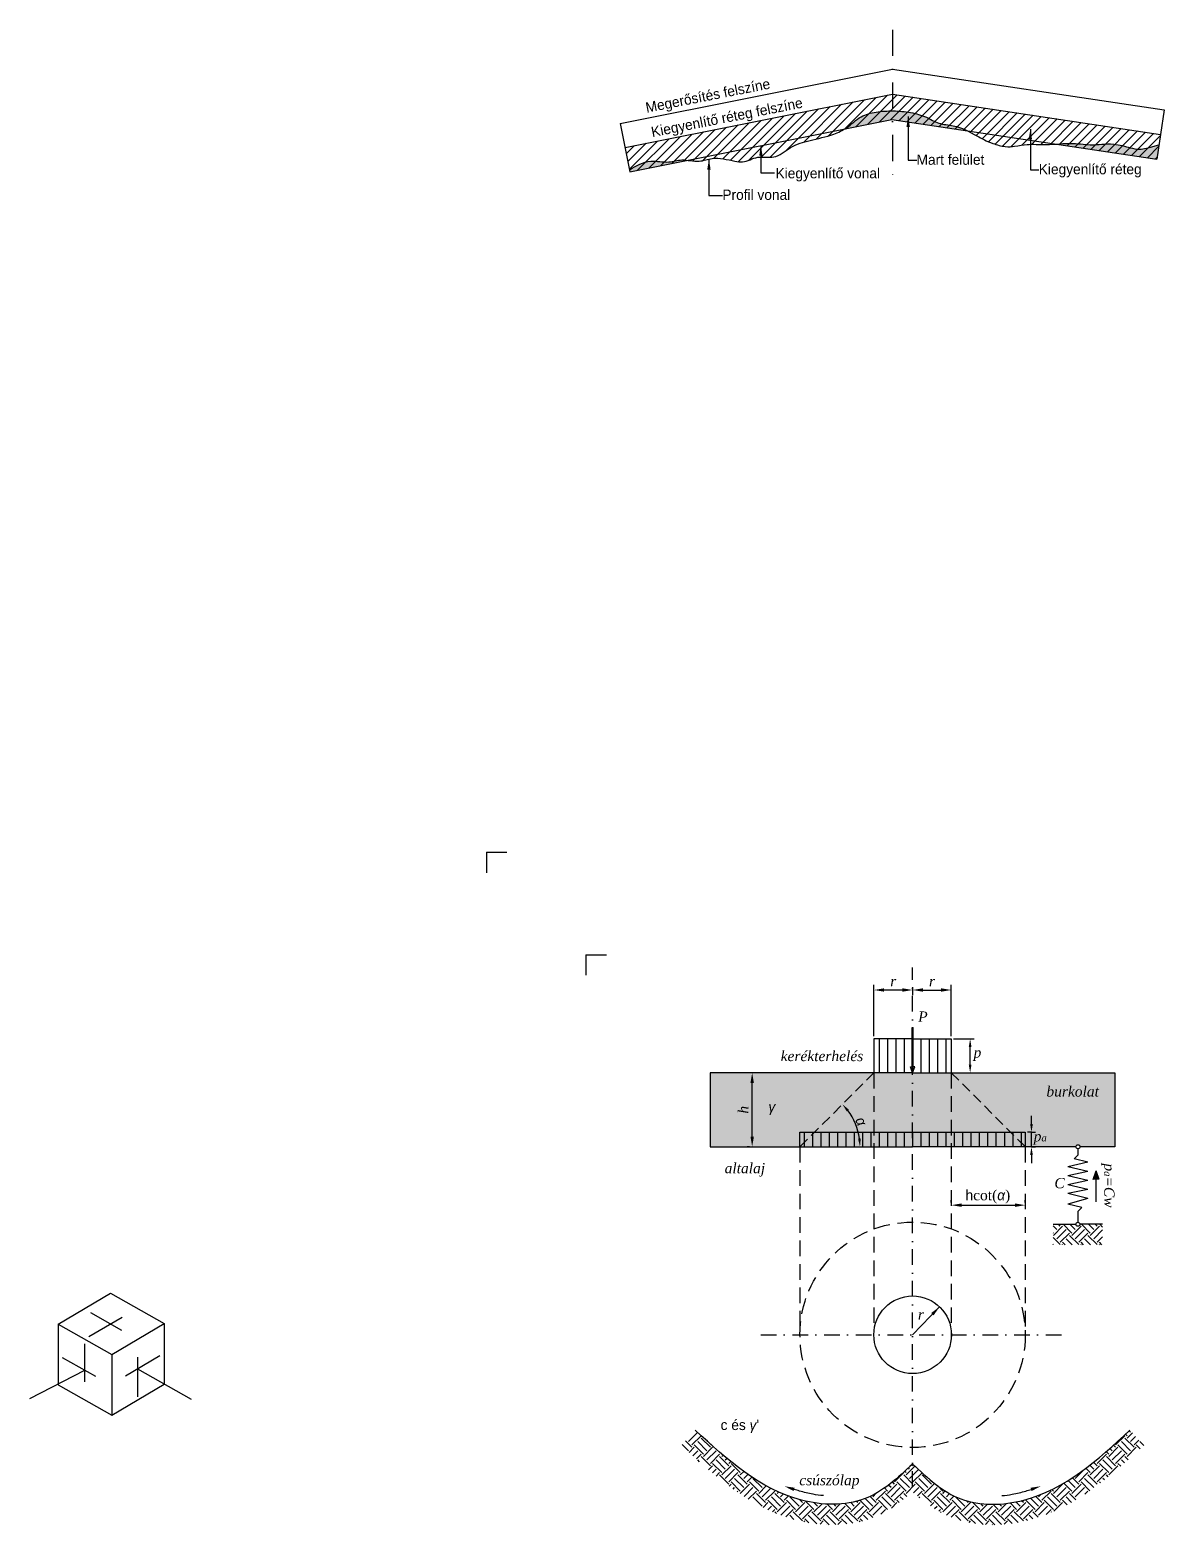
# Model space of a CAD drawing. Header units: millimetres. Extents: x 9 to 961, y -258 to 565.
# Drawn here: x 9.2 to 285.7, y 200.5 to 564.9 of the extents above; entities that cross this region are included whole.
import ezdxf

# ---------------------------------------------------------------- set-up
doc = ezdxf.new("R2010")
doc.units = ezdxf.units.MM
doc.linetypes.add('PONTVONAL', pattern=[25.4, 12.7, -6.35, 0, -6.35])
doc.linetypes.add('SZAGGATOTT', pattern=[19.05, 12.7, -6.35])
doc.layers.get('0').update_dxf_attribs({"plot": 0})
for name, color, linetype in [('Sraff', 2, 'Continuous'), ('Szurke_sraff', 254, 'Continuous'), ('Tengely', 1, 'PONTVONAL'), ('Text', 2, 'Continuous'), ('Vonal_025', 4, 'Continuous'), ('Vonal_035', 2, 'Continuous'), ('Vonal_050', 3, 'Continuous'), ('Vonal_070', 6, 'Continuous'), ('Vonal_sz_025', 4, 'SZAGGATOTT'), ('Vonal_sz_035', 2, 'SZAGGATOTT')]:
    doc.layers.add(name, color=color, linetype=linetype)
doc.styles.add('TextCS', font='SCHLBKI.TTF', dxfattribs={"height": 2.5})
doc.dimstyles.new('Saját', dxfattribs={"dimtxt": 2.5, "dimasz": 2.5, "dimexe": 1.25, "dimexo": 0.625, "dimtad": 1, "dimtxsty": 'TextCS', "dimcen": 2.5, "dimclrd": 256, "dimadec": 0, "dimazin": 0, "dimtfac": 1, "dimtmove": 0, "dimatfit": 3, "dimfxl": 1, "dimlwd": -1, "dimarcsym": 0})
pattern_1 = [(90, (78.2042, 132.9742), (-2.032, 1e-16), [])]

msp = doc.modelspace()

# ---------------------------------------------------------------- hatches: boundary and pattern name
at = {"layer": 'Sraff'}
h = msp.add_hatch(dxfattribs=at)
h.set_pattern_fill('LINE', color=256, scale=0.64, angle=90, style=0)
h.set_pattern_definition(pattern_1)
h.paths.add_polyline_path([(233.86, 318.99), (224.42, 318.99), (224.42, 310.71), (233.86, 310.71)])
h.paths.add_polyline_path([(224.42, 318.99), (214.98, 318.99), (214.98, 310.71), (224.42, 310.71)])
h = msp.add_hatch(dxfattribs=at)
h.set_pattern_fill('LINE', color=256, scale=0.64, angle=90, style=0)
h.set_pattern_definition(pattern_1)
h.paths.add_polyline_path([(224.42, 292.69), (224.42, 296.25), (200.52, 296.25), (196.96, 292.69)])
h.paths.add_polyline_path([(200.52, 296.25), (196.96, 296.25), (196.96, 292.69)], flags=17)
h.paths.add_polyline_path([(224.42, 296.25), (224.42, 292.69), (251.88, 292.69), (248.32, 296.25)])
h.paths.add_polyline_path([(251.88, 296.25), (248.32, 296.25), (251.88, 292.69)])
h = msp.add_hatch(dxfattribs=at)
h.set_pattern_fill('EARTH', color=256, scale=0.5, angle=45, style=0)
h.paths.add_polyline_path([(270.74, 273.8), (265.2, 273.8, -1), (264.22, 273.8), (258.68, 273.8), (258.68, 268.8), (270.74, 268.8)])
h = msp.add_hatch(dxfattribs=at)
h.set_pattern_fill('EARTH', color=256, scale=0.5, angle=45, style=0)
edge = h.paths.add_edge_path()
edge.add_spline(control_points=[(277.4, 223.62), (269.54, 216.41), (257.79, 205.63), (235.59, 204.95), (228.08, 211.97), (224.42, 215.38)], knot_values=[0, 0, 0, 0, 31.006075, 46.314705, 60.842943, 60.842943, 60.842943, 60.842943], degree=3, periodic=0)
edge.add_spline(control_points=[(224.42, 215.38), (220.76, 211.97), (213.25, 204.95), (191.05, 205.63), (179.3, 216.41), (171.44, 223.62)], knot_values=[0, 0, 0, 0, 14.528237, 29.836867, 60.842943, 60.842943, 60.842943, 60.842943], degree=3, periodic=0)
edge.add_line((171.44, 223.62), (168.06, 219.94))
edge.add_spline(control_points=[(168.06, 219.94), (169.7, 218.43), (171.37, 216.9), (175.13, 213.59), (177.24, 211.82), (181.69, 208.48), (184.03, 206.92), (189.04, 204.19), (191.71, 203.02), (196.71, 201.51), (198.98, 201.03), (203.61, 200.53), (205.98, 200.5), (209.44, 200.89), (210.53, 201.08), (212.15, 201.47), (212.69, 201.62), (213.76, 201.95), (214.29, 202.14), (216.64, 203.08), (218.3, 204.01), (221.36, 206.06), (222.76, 207.17), (224.19, 208.41), (224.31, 208.51), (224.42, 208.61)], knot_values=[4.328921, 4.328921, 4.328921, 4.328921, 10.805557, 10.805557, 18.526401, 18.526401, 26.247246, 26.247246, 33.96809, 33.96809, 39.79409, 39.79409, 45.62009, 45.62009, 48.306173, 48.306173, 49.649214, 49.649214, 50.992255, 50.992255, 55.709442, 55.709442, 60.426629, 60.426629, 60.842943, 60.842943, 60.842943, 60.842943], degree=3, periodic=0)
edge.add_spline(control_points=[(224.42, 208.61), (224.54, 208.51), (224.65, 208.41), (226.08, 207.17), (227.48, 206.06), (230.54, 204.01), (232.2, 203.08), (234.55, 202.14), (235.09, 201.95), (236.15, 201.62), (236.69, 201.47), (238.31, 201.08), (239.4, 200.89), (242.86, 200.5), (245.23, 200.53), (249.87, 201.03), (252.13, 201.51), (257.13, 203.02), (259.8, 204.19), (264.81, 206.92), (267.15, 208.48), (271.6, 211.82), (273.71, 213.59), (277.47, 216.9), (279.14, 218.43), (280.78, 219.94)], knot_values=[4.328921, 4.328921, 4.328921, 4.328921, 4.745234, 4.745234, 9.462421, 9.462421, 14.179608, 14.179608, 15.522649, 15.522649, 16.865691, 16.865691, 19.551773, 19.551773, 25.377773, 25.377773, 31.203773, 31.203773, 38.924618, 38.924618, 46.645462, 46.645462, 54.366306, 54.366306, 60.842943, 60.842943, 60.842943, 60.842943], degree=3, periodic=0)
edge.add_line((280.78, 219.94), (277.4, 223.62))
at = {"layer": 'Szurke_sraff'}
h = msp.add_hatch(color=256, dxfattribs=at)
edge = h.paths.add_edge_path()
edge.add_spline(control_points=[(219.5, 545.12), (218.17, 545.13), (215.58, 544.95), (211.49, 543.93), (209.44, 541.75), (208.07, 540.85), (207.96, 540.78)], knot_values=[46.287416, 46.287416, 46.287416, 46.287416, 49.612372, 52.791637, 56.522414, 56.857829, 56.857829, 56.857829, 56.857829], degree=3, periodic=0)
edge.add_line((207.96, 540.78), (219.37, 543.06))
edge.add_line((219.37, 543.06), (219.5, 543.04))
edge.add_line((219.5, 543.04), (219.5, 545.12))
edge = h.paths.add_edge_path()
edge.add_spline(control_points=[(237.63, 540.32), (236.56, 540.82), (234.37, 541.67), (230.78, 541.82), (227.65, 543.84), (223.87, 544.83), (221.05, 545.1), (219.57, 545.12), (219.5, 545.12)], knot_values=[56.857829, 56.857829, 56.857829, 56.857829, 59.786412, 62.773122, 65.577565, 68.899685, 72.450214, 72.617788, 72.617788, 72.617788, 72.617788], degree=3, periodic=0)
edge.add_line((219.5, 545.12), (219.5, 543.04))
edge.add_line((219.5, 543.04), (237.63, 540.32))
h = msp.add_hatch(color=256, dxfattribs=at)
edge = h.paths.add_edge_path()
edge.add_spline(control_points=[(284.45, 536.84), (281.87, 536.09), (279.88, 535.55), (277.35, 536.15), (273.84, 537.17), (270.44, 537.01), (267.61, 536.74), (263.79, 537.34), (260.79, 537.13), (259.4, 537.04)], knot_values=[91.271613, 91.271613, 91.271613, 91.271613, 94.291215, 96.557585, 99.593763, 101.767401, 103.797877, 107.845263, 111.313157, 111.313157, 111.313157, 111.313157], degree=3, periodic=0)
edge.add_line((259.4, 537.04), (283.92, 533.36))
edge.add_line((283.92, 533.36), (284.45, 536.84))
h = msp.add_hatch(color=256, dxfattribs=at)
edge = h.paths.add_edge_path()
edge.add_spline(control_points=[(169.48, 533.1), (169.04, 533.15), (167.53, 533.26), (164.61, 532.28), (160.08, 533.48), (157.07, 531.78), (155.4, 530.75)], knot_values=[0.504618, 0.504618, 0.504618, 0.504618, 1.622488, 4.289933, 7.975693, 12.645613, 12.645613, 12.645613, 12.645613], degree=3, periodic=0)
edge.add_line((155.4, 530.75), (155.49, 530.3))
edge.add_line((155.49, 530.3), (169.48, 533.1))
h = msp.add_hatch(color=256, dxfattribs=at)
edge = h.paths.add_edge_path()
edge.add_arc((264.73, 292.69), 0.489, 360, 540)
edge.add_line((264.24, 292.69), (175.1, 292.69))
edge.add_line((175.1, 292.69), (175.1, 310.71))
edge.add_line((175.1, 310.71), (273.75, 310.71))
edge.add_line((273.75, 310.71), (273.75, 292.69))
edge.add_line((273.75, 292.69), (265.22, 292.69))
at = {"layer": 'Vonal_025'}
h = msp.add_hatch(dxfattribs=at)
h.set_pattern_fill('ANSI31', color=256, scale=0.5, style=0)
h.set_pattern_definition([(45, (-369.3764, 747.0245), (-1.122532, 1.122532), [])])
edge = h.paths.add_edge_path()
edge.add_spline(control_points=[(207.96, 540.78), (208.07, 540.85), (209.44, 541.75), (211.49, 543.93), (215.58, 544.95), (218.17, 545.13), (219.5, 545.12)], knot_values=[46.287416, 46.287416, 46.287416, 46.287416, 46.622831, 50.353607, 53.532873, 56.857829, 56.857829, 56.857829, 56.857829], degree=3, periodic=0)
edge.add_line((219.5, 545.12), (219.5, 549.2))
edge.add_line((219.5, 549.2), (154.31, 536.19))
edge.add_line((154.31, 536.19), (155.4, 530.75))
edge.add_spline(control_points=[(155.4, 530.75), (157.07, 531.78), (160.08, 533.48), (164.61, 532.28), (167.53, 533.26), (169.04, 533.15), (169.48, 533.1)], knot_values=[0.504618, 0.504618, 0.504618, 0.504618, 5.174537, 8.860298, 11.527743, 12.645613, 12.645613, 12.645613, 12.645613], degree=3, periodic=0)
edge.add_line((169.48, 533.1), (207.96, 540.78))
edge = h.paths.add_edge_path(flags=17)
edge.add_spline(control_points=[(169.48, 533.1), (170.45, 532.99), (172.51, 532.57), (176.31, 534.1), (179.85, 533.06), (183.66, 532.41), (186.49, 534.4), (190.89, 533.22), (194.99, 536.76), (199.44, 537.99), (204.28, 538.96), (207.11, 540.25), (207.96, 540.78)], knot_values=[12.645613, 12.645613, 12.645613, 12.645613, 15.069912, 17.763618, 22.424108, 23.974071, 27.200888, 30.339741, 33.95213, 38.658279, 43.796408, 46.287416, 46.287416, 46.287416, 46.287416], degree=3, periodic=0)
edge.add_line((207.96, 540.78), (169.48, 533.1))
edge = h.paths.add_edge_path()
edge.add_line((219.5, 549.2), (219.5, 545.12))
edge.add_spline(control_points=[(219.5, 545.12), (219.57, 545.12), (221.05, 545.1), (223.87, 544.83), (227.65, 543.84), (230.78, 541.82), (234.37, 541.67), (236.56, 540.82), (237.63, 540.32)], knot_values=[56.857829, 56.857829, 56.857829, 56.857829, 57.025403, 60.575931, 63.898052, 66.702495, 69.689204, 72.617788, 72.617788, 72.617788, 72.617788], degree=3, periodic=0)
edge.add_line((237.63, 540.32), (259.4, 537.04))
edge.add_spline(control_points=[(259.4, 537.04), (260.79, 537.13), (263.79, 537.34), (267.61, 536.74), (270.44, 537.01), (273.84, 537.17), (277.35, 536.15), (279.88, 535.55), (281.87, 536.09), (284.45, 536.84)], knot_values=[91.271613, 91.271613, 91.271613, 91.271613, 94.739508, 98.786893, 100.817369, 102.991007, 106.027185, 108.293556, 111.313157, 111.313157, 111.313157, 111.313157], degree=3, periodic=0)
edge.add_line((284.45, 536.84), (284.83, 539.39))
edge.add_line((284.83, 539.39), (219.5, 549.2))
edge = h.paths.add_edge_path(flags=17)
edge.add_spline(control_points=[(237.63, 540.32), (238.45, 539.92), (240.44, 538.83), (243.19, 537.32), (246.98, 536.28), (249.92, 536.5), (252.44, 537.13), (256.14, 536.86), (258.58, 536.99), (259.4, 537.04)], knot_values=[72.617788, 72.617788, 72.617788, 72.617788, 74.903209, 78.189003, 80.229627, 82.023595, 85.173055, 89.211819, 91.271613, 91.271613, 91.271613, 91.271613], degree=3, periodic=0)
edge.add_line((259.4, 537.04), (237.63, 540.32))
edge = h.paths.add_edge_path(flags=17)
edge.add_spline(control_points=[(219.5, 545.12), (218.17, 545.13), (215.58, 544.95), (211.49, 543.93), (209.44, 541.75), (208.07, 540.85), (207.96, 540.78)], knot_values=[46.287416, 46.287416, 46.287416, 46.287416, 49.612372, 52.791637, 56.522414, 56.857829, 56.857829, 56.857829, 56.857829], degree=3, periodic=0)
edge.add_line((207.96, 540.78), (219.37, 543.06))
edge.add_line((219.37, 543.06), (219.5, 543.04))
edge.add_line((219.5, 543.04), (219.5, 545.12))
edge = h.paths.add_edge_path(flags=17)
edge.add_spline(control_points=[(237.63, 540.32), (236.56, 540.82), (234.37, 541.67), (230.78, 541.82), (227.65, 543.84), (223.87, 544.83), (221.05, 545.1), (219.57, 545.12), (219.5, 545.12)], knot_values=[56.857829, 56.857829, 56.857829, 56.857829, 59.786412, 62.773122, 65.577565, 68.899685, 72.450214, 72.617788, 72.617788, 72.617788, 72.617788], degree=3, periodic=0)
edge.add_line((219.5, 545.12), (219.5, 543.04))
edge.add_line((219.5, 543.04), (237.63, 540.32))
edge = h.paths.add_edge_path()
edge.add_spline(control_points=[(284.45, 536.84), (281.87, 536.09), (279.88, 535.55), (277.35, 536.15), (273.84, 537.17), (270.44, 537.01), (267.61, 536.74), (263.79, 537.34), (260.79, 537.13), (259.4, 537.04)], knot_values=[91.271613, 91.271613, 91.271613, 91.271613, 94.291215, 96.557585, 99.593763, 101.767401, 103.797877, 107.845263, 111.313157, 111.313157, 111.313157, 111.313157], degree=3, periodic=0)
edge.add_line((259.4, 537.04), (283.92, 533.36))
edge.add_line((283.92, 533.36), (284.45, 536.84))
edge = h.paths.add_edge_path()
edge.add_spline(control_points=[(169.48, 533.1), (169.04, 533.15), (167.53, 533.26), (164.61, 532.28), (160.08, 533.48), (157.07, 531.78), (155.4, 530.75)], knot_values=[0.504618, 0.504618, 0.504618, 0.504618, 1.622488, 4.289933, 7.975693, 12.645613, 12.645613, 12.645613, 12.645613], degree=3, periodic=0)
edge.add_line((155.4, 530.75), (155.49, 530.3))
edge.add_line((155.49, 530.3), (169.48, 533.1))
at = {"layer": 'Vonal_035'}
msp.add_hatch(color=256, dxfattribs=at).paths.add_polyline_path([(269.16, 286.8), (269.87, 284.71), (269.16, 284.71), (268.46, 284.71)])
at = {"layer": 'Vonal_050'}
msp.add_hatch(color=256, dxfattribs=at).paths.add_polyline_path([(224.42, 310.71), (224.93, 312.16), (224.52, 312.16), (224.52, 321.77), (224.32, 321.77), (224.32, 312.16), (223.91, 312.16)])

# ---------------------------------------------------------------- linework, layer by layer
for p, q in [((120.53, 364.47), (125.53, 364.47)), ((120.53, 364.47), (120.53, 359.47)), ((144.79, 339.47), (149.79, 339.47)), ((144.79, 339.47), (144.79, 334.47))]:
    msp.add_line(p, q)
at = {"layer": 'Defpoints'}
for p, q in [((16.11, 249.46), (28.88, 257.01)), ((28.88, 257.01), (41.98, 249.62)), ((23.98, 252.31), (31.6, 248.01)), ((16.11, 249.46), (29.21, 242.07)), ((16.11, 249.46), (16.11, 234.71)), ((23.64, 246.42), (31.72, 251.2)), ((29.21, 242.07), (41.98, 249.62)), ((41.98, 249.62), (41.98, 234.87)), ((22.62, 235.42), (22.62, 244.69)), ((17.13, 241.34), (25.21, 236.78)), ((29.21, 242.07), (29.21, 227.32)), ((32.57, 236.87), (40.94, 241.81)), ((35.44, 241.45), (35.44, 231.72)), ((9.24, 231.35), (22.62, 238.24)), ((35.43, 238.56), (48.53, 231.17)), ((16.11, 234.71), (29.21, 227.32)), ((29.21, 227.32), (41.98, 234.87))]:
    msp.add_line(p, q, dxfattribs=at)
at = {"layer": 'Tengely', "ltscale": 0.5}
msp.add_line((219.5, 564.85), (219.5, 527.19), dxfattribs=at)
at = {"layer": 'Tengely', "ltscale": 0.3}
for p, q in [((224.42, 209.86), (224.42, 336.38)), ((187.41, 246.87), (261.43, 246.87))]:
    msp.add_line(p, q, dxfattribs=at)
at = {"layer": 'Vonal_025'}
for p, q in [((285.73, 545.37), (283.92, 533.36)), ((153.14, 542.07), (155.49, 530.3)), ((214.98, 319.61), (214.98, 332.14)), ((233.86, 319.61), (233.86, 332.14)), ((221.92, 330.89), (217.48, 330.89)), ((224.42, 331.56), (224.42, 329.64)), ((226.92, 330.89), (231.36, 330.89)), ((234.36, 318.99), (239.44, 318.99)), ((238.44, 312.71), (238.44, 316.99)), ((185.31, 295.19), (185.31, 308.21)), ((253.4, 298.25), (253.4, 300.25)), ((253.4, 296.25), (252.4, 296.25)), ((253.4, 296.25), (254.4, 296.25)), ((253.4, 292.69), (253.4, 296.25)), ((264.73, 292.2), (264.73, 290.64)), ((253.4, 290.69), (253.4, 288.69)), ((267.16, 288.91), (262.26, 287.81)), ((263.82, 289.73), (264.73, 290.64)), ((267.16, 288.91), (263.82, 289.73)), ((267.16, 286.7), (262.26, 287.81)), ((267.16, 286.7), (262.26, 285.6)), ((267.16, 284.49), (262.26, 285.6)), ((267.16, 284.49), (262.26, 283.39)), ((267.16, 282.29), (262.26, 283.39)), ((267.16, 282.29), (262.29, 281.29)), ((267.16, 280.06), (262.29, 281.29)), ((236.36, 278.46), (249.38, 278.46)), ((267.16, 280.06), (262.26, 278.69)), ((265.71, 277.91), (262.26, 278.69)), ((265.71, 277.91), (264.71, 276.91)), ((264.71, 276.91), (264.71, 274.29)), ((258.68, 273.8), (264.22, 273.8)), ((270.74, 273.8), (265.2, 273.8))]:
    msp.add_line(p, q, dxfattribs=at)
for centre in [(264.73, 292.69), (264.71, 273.8)]:
    msp.add_circle(centre, 0.489, dxfattribs=at)
msp.add_arc((196.96, 292.69), 14.63, 7.8405, 37.1595, dxfattribs=at)
for points in [[(217.48, 331.31), (217.48, 330.48), (214.98, 330.89)], [(221.92, 331.31), (221.92, 330.48), (224.42, 330.89)], [(226.92, 331.31), (226.92, 330.48), (224.42, 330.89)], [(231.36, 331.31), (231.36, 330.48), (233.86, 330.89)], [(238.11, 316.99), (238.78, 316.99), (238.44, 318.99)], [(184.89, 308.21), (185.73, 308.21), (185.31, 310.71)], [(238.11, 312.71), (238.78, 312.71), (238.44, 310.71)], [(208.37, 301.31), (208.87, 301.75), (207.31, 303.04)], [(184.89, 295.19), (185.73, 295.19), (185.31, 292.69)], [(253.07, 298.25), (253.73, 298.25), (253.4, 296.25)], [(211.79, 294.71), (211.12, 294.67), (211.59, 292.69)], [(253.07, 290.69), (253.73, 290.69), (253.4, 292.69)], [(236.36, 278.88), (236.36, 278.04), (233.86, 278.46)], [(249.38, 278.88), (249.38, 278.04), (251.88, 278.46)]]:
    msp.add_solid(points, dxfattribs=at)
at = {"layer": 'Vonal_035'}
for p, q in [((153.14, 542.07), (219.5, 555.32)), ((219.5, 555.32), (285.73, 545.37)), ((155.49, 530.3), (219.37, 543.06)), ((219.37, 543.06), (283.92, 533.36)), ((224.42, 318.99), (214.98, 318.99)), ((214.98, 318.99), (214.98, 310.71)), ((224.42, 318.99), (233.86, 318.99)), ((233.86, 318.99), (233.86, 310.71)), ((184.69, 310.71), (184.06, 310.71)), ((234.36, 310.71), (239.44, 310.71)), ((196.96, 292.69), (196.96, 296.25)), ((196.96, 296.25), (251.88, 296.25)), ((251.88, 296.25), (251.88, 292.69)), ((184.69, 292.69), (184.06, 292.69)), ((253.4, 292.69), (252.4, 292.69)), ((253.4, 292.69), (254.4, 292.69)), ((268.46, 284.71), (269.16, 286.8)), ((269.87, 284.71), (269.16, 286.8)), ((269.16, 279.27), (269.16, 284.71)), ((233.86, 279.09), (233.86, 279.71)), ((251.88, 279.09), (251.88, 279.71))]:
    msp.add_line(p, q, dxfattribs=at)
at = {"layer": 'Vonal_035', "ltscale": 0.3}
msp.add_circle((224.42, 246.87), 9.46, dxfattribs=at)
at = {"layer": 'Vonal_035'}
for points in [[(202.67, 207.68), (201.82, 207.75), (200.98, 207.86), (199.01, 208.21), (197.9, 208.48), (196.39, 208.92), (195.97, 209.05), (195.55, 209.19)], [(246.17, 207.68), (247.02, 207.75), (247.86, 207.86), (249.83, 208.21), (250.95, 208.48), (252.45, 208.92), (252.87, 209.05), (253.29, 209.19)]]:
    msp.add_open_spline(points, degree=3, knots=[24.735129, 24.735129, 24.735129, 24.735129, 27.381694, 27.381694, 30.955847, 30.955847, 32.35198, 32.35198, 32.35198, 32.35198], dxfattribs=at)
at = {"layer": 'Vonal_050'}
for p, q in [((154.31, 536.19), (219.5, 549.2)), ((219.5, 549.2), (284.84, 539.39)), ((224.32, 312.16), (224.32, 321.77)), ((224.32, 321.77), (224.52, 321.77)), ((224.52, 312.16), (224.52, 321.77)), ((224.52, 312.16), (224.52, 321.77)), ((224.42, 310.71), (175.1, 310.71)), ((175.1, 310.71), (175.1, 292.69)), ((224.42, 310.71), (223.91, 312.16)), ((223.91, 312.16), (224.32, 312.16)), ((224.42, 310.71), (224.93, 312.16)), ((224.42, 310.71), (273.75, 310.71)), ((224.93, 312.16), (224.52, 312.16)), ((273.75, 310.71), (273.75, 292.69)), ((175.1, 292.69), (224.42, 292.69)), ((264.24, 292.69), (224.42, 292.69)), ((273.75, 292.69), (265.22, 292.69))]:
    msp.add_line(p, q, dxfattribs=at)
for points in [[(224.42, 215.38), (212.64, 206.87), (197.34, 206.57), (171.44, 223.62)], [(224.42, 215.38), (236.2, 206.87), (251.5, 206.57), (277.4, 223.62)]]:
    msp.add_spline(points, degree=3, dxfattribs=at)
for points in [[(195.68, 209.59), (195.42, 208.8), (193.17, 209.97)], [(253.16, 209.59), (253.42, 208.8), (255.67, 209.97)]]:
    msp.add_solid(points, dxfattribs=at)
at = {"layer": 'Vonal_070'}
msp.add_open_spline([(155.4, 530.75), (157.07, 531.78), (160.08, 533.48), (164.61, 532.28), (168.47, 533.58), (172.08, 532.4), (176.31, 534.1), (179.85, 533.06), (183.66, 532.41), (186.49, 534.4), (190.89, 533.22), (194.99, 536.76), (199.44, 537.99), (204.41, 538.99), (208.74, 541), (211.49, 543.93), (215.65, 544.96), (219.72, 545.23), (223.87, 544.83), (227.65, 543.84), (230.78, 541.82), (235.31, 541.64), (239.39, 539.41), (243.19, 537.32), (246.98, 536.28), (249.92, 536.5), (252.44, 537.13), (257.52, 536.75), (262.97, 537.46), (267.61, 536.74), (270.44, 537.01), (273.84, 537.17), (277.35, 536.15), (279.88, 535.55), (281.87, 536.09), (284.45, 536.84)], degree=3, knots=[0.504618, 0.504618, 0.504618, 0.504618, 5.174537, 8.860298, 11.527743, 15.069912, 17.763618, 22.424108, 23.974071, 27.200888, 30.339741, 33.95213, 38.658279, 43.796408, 46.622831, 50.353607, 53.532873, 57.025403, 60.575931, 63.898052, 66.702495, 69.689204, 74.903209, 78.189003, 80.229627, 82.023595, 85.173055, 89.211819, 94.739508, 98.786893, 100.817369, 102.991007, 106.027185, 108.293556, 111.313157, 111.313157, 111.313157, 111.313157], dxfattribs=at)
at = {"layer": 'Vonal_sz_025', "ltscale": 0.2}
for p, q in [((214.98, 310.71), (196.96, 292.69)), ((233.86, 310.71), (251.88, 292.69))]:
    msp.add_line(p, q, dxfattribs=at)
at = {"layer": 'Vonal_sz_025', "ltscale": 0.3}
for p, q in [((214.98, 310.71), (214.98, 247.54)), ((233.86, 310.71), (233.86, 246.21)), ((196.96, 292.69), (196.96, 246.87)), ((251.88, 292.69), (251.88, 246.87))]:
    msp.add_line(p, q, dxfattribs=at)
at = {"layer": 'Vonal_sz_035', "ltscale": 0.3}
msp.add_circle((224.42, 246.87), 27.46, dxfattribs=at)

# ---------------------------------------------------------------- texts
at = {"layer": 'Text', "char_height": 2.5, "attachment_point": 1, "rotation": 11.1175, "style": 'TextCS'}
for s, insert, width in [('Megerősítés felszíne', (159.12, 547.1), 31.5332), ('Kiegyenlítő réteg felszíne', (160.48, 541.17), 40.0272)]:
    msp.add_mtext(s, dxfattribs=dict(at, insert=insert, width=width))
at = {"layer": 'Text', "char_height": 2.5, "attachment_point": 1, "style": 'TextCS'}
for s, insert, width in [('Mart felület', (225.38, 534.49), 22.7441), ('Kiegyenlítő réteg', (255.17, 532.17), 26.5507), ('Kiegyenlítő vonal', (191.01, 531.18), 27.8857), ('Profil vonal', (178.05, 525.93), 22.7441), ('{\\fCentury Schoolbook|b0|i1|c238|p18;P}', (225.78, 325.66), 2.6478), ('{\\fCentury Schoolbook|b0|i1|c238|p18;kerékterhelés}', (192.26, 316.06), 20.78), ('\\pt10;{\\fCentury Schoolbook|b0|i1|c238|p18;burkolat}', (257.04, 307.43), 14.9111), ('{\\fSymbol|b0|i1|c2|p18;g}', (189.27, 303.67), 2.6087), ('{\\fCentury Schoolbook|b0|i1|c0|p18;altalaj}', (178.6, 288.73), 11.913), ('{\\fCentury Schoolbook|b0|i1|c0|p18;C}', (258.98, 285.09), 3.2168), ("c és {\\fSymbol|b0|i1|c2|p18;g}'", (177.62, 226.16), 10.8961), ('{\\fCentury Schoolbook|b0|i1|c238|p18;csúszólap}', (196.79, 212.7), 16.7452)]:
    msp.add_mtext(s, dxfattribs=dict(at, insert=insert, width=width))
at = {"layer": 'Text', "char_height": 2.5, "attachment_point": 5, "style": 'TextCS'}
for insert in [(219.7, 333.06), (229.14, 333.06)]:
    msp.add_mtext('{\\fCentury Schoolbook|b0|i1|c238|p18;r}', dxfattribs=dict(at, insert=insert))
at = {"layer": 'Vonal_035', "char_height": 2.5, "attachment_point": 5, "style": 'TextCS'}
for s, insert in [('{\\fCentury Schoolbook|b0|i1|c238|p18;p}', (240.23, 315.27)), ('{\\fCentury Schoolbook|b0|i1|c238|p18;p\\fCentury Schoolbook|b0|i1|c0|p18;\\H0.6878x;\\S^ a;}', (255.53, 294.84)), ('h{\\fCentury Schoolbook|b0|i0|c238|p18;cot(\\fSymbol|b0|i1|c2|p18;a\\fCentury Schoolbook|b0|i0|c238|p18;)}', (242.77, 280.5))]:
    msp.add_mtext(s, dxfattribs=dict(at, insert=insert))
for s, insert, rotation in [('{\\fCentury Schoolbook|b0|i1|c238|p18;h}', (183.15, 301.7), 90), ('{\\fSymbol|b0|i1|c2|p18;a}', (211.88, 298.87), 292.5), ('{\\fCentury Schoolbook|b0|i1|c238|p18;p\\fCentury Schoolbook|b0|i1|c0|p18;\\H0.6878x;\\S^ a;\\fCentury Schoolbook|b0|i1|c238|p18;\\H1.454x;=Cw}', (271.98, 283.25), 270)]:
    msp.add_mtext(s, dxfattribs=dict(at, insert=insert, rotation=rotation))
at = {"layer": 'Vonal_035', "insert": (225.71, 253.08), "char_height": 2.5, "width": 6.1738, "attachment_point": 1, "style": 'TextCS'}
msp.add_mtext('{\\fCentury Schoolbook|b0|i1|c0|p18;r}', dxfattribs=at)

# ---------------------------------------------------------------- leaders
at = {"layer": 'Vonal_025'}
msp.add_leader([(230.98, 253.69), (224.42, 246.87)], dimstyle='Saját', override={"dimgap": 0.625, "dimtad": 0}, dxfattribs=at)
at = {"layer": 'Vonal_035'}
for points in [[(223.34, 543.73), (223.34, 533.08), (225.44, 533.08)], [(253.13, 540.69), (253.13, 530.76), (255.21, 530.76)], [(187.43, 536.68), (187.43, 530.04), (190.77, 530.04)], [(174.77, 533.32), (174.77, 524.52), (178.11, 524.52)]]:
    msp.add_leader(points, dimstyle='Saját', override={"dimgap": 0.625, "dimtad": 0}, dxfattribs=at)

doc.saveas('drawing.dxf')
